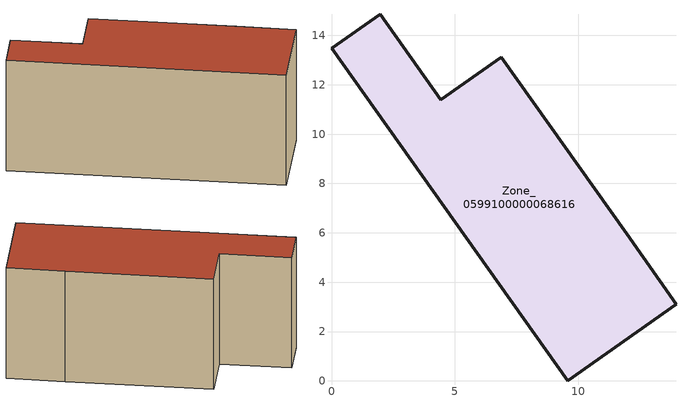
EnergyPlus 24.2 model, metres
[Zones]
Zone_0599100000068616
 floor ground (C_G): 9.57,0 0,13.47 1.97,14.86 4.42,11.38 6.88,13.11 11.96,5.97 13.96,3.1 z0
 wall outside (C_F): 4.42,11.38 1.97,14.86 0,13.47 9.57,0 13.96,3.1 11.96,5.97 6.88,13.11 4.42,11.38 z0:7.46
 roof outside (C_R): 11.96,5.97 6.88,13.11 4.42,11.38 1.97,14.86 0,13.47 9.57,0 13.96,3.1 z7.46
[BUILDING]
Pand.0599100000068616: North Axis=0; Terrain=City; Loads Convergence Tolerance Value=0.04; Temperature Convergence Tolerance Value=0.4; Solar Distribution=FullExterior; Maximum Number of Warmup Days=25; Minimum Number of Warmup Days=1
[Site:Location]
Rotterdam.The.Hague.AP_ZH_NLD Design_Conditions: Latitude=51.96; Longitude=4.45; Time Zone=1; Elevation=-4.5
[SITE:GROUNDTEMPERATURE:BUILDINGSURFACE]
18, 18, 18, 18, 18, 18, 18, 18, 18, 18, 18, 18
[MATERIAL] Thermal Absorptance=0.9; Solar Absorptance=0.7; Visible Absorptance=0.7
Name | Roughness | Thickness | Conductivity | Density | Specific Heat
G.TI.1975-1991 | MediumSmooth | 0.15 | 0.288461 | 540 | 1210
F.TI.1975-1991 | Rough | 0.3 | 0.230769 | 1920 | 840
R.TI.1975-1991 | MediumRough | 0.2 | 0.153846 | 1500 | 1000
[CONSTRUCTION]
C_G: G.TI.1975-1991
C_F: F.TI.1975-1991
C_R: R.TI.1975-1991
[ZONE]
Zone_0599100000068616: Type=1; Multiplier=1; Ceiling Height=Autocalculate; Volume=Autocalculate; Floor Area=autocalculate; Part of Total Floor Area=Yes
[ZONEINFILTRATION:DESIGNFLOWRATE]
Infil_Zone_0599100000068616: Zone or ZoneList or Space or SpaceList=Zone_0599100000068616; Schedule=AlwaysOn; Design Flow Rate Calculation Method=Flow/Area; Flow Rate per Floor Area=0.003; Constant Term Coefficient=1; Temperature Term Coefficient=0; Velocity Term Coefficient=0; Velocity Squared Term Coefficient=0
[HVACTEMPLATE:ZONE:IDEALLOADSAIRSYSTEM]
Zone_0599100000068616: Maximum Heating Supply Air Temperature=50; Minimum Cooling Supply Air Temperature=13; Maximum Heating Supply Air Humidity Ratio=0.0156; Minimum Cooling Supply Air Humidity Ratio=0.0077; Heating Limit=NoLimit; Cooling Limit=NoLimit; Dehumidification Control Type=ConstantSensibleHeatRatio; Cooling Sensible Heat Ratio=0.7; Dehumidification Setpoint=60; Humidification Control Type=None; Humidification Setpoint=30; Outdoor Air Method=None; Outdoor Air Flow Rate per Person=0.00944; Outdoor Air Flow Rate per Zone Floor Area=0; Outdoor Air Flow Rate per Zone=0; Demand Controlled Ventilation Type=None; Outdoor Air Economizer Type=NoEconomizer; Heat Recovery Type=None; Sensible Heat Recovery Effectiveness=0.7; Latent Heat Recovery Effectiveness=0.65
[ZONECONTROL:THERMOSTAT]
ThermostatControl_Zone_0599100000068616: Zone or ZoneList=Zone_0599100000068616; Control Type Schedule=DualSetpointControlType; Control 1=Thermostat_Zone_0599100000068616; Temperature Difference Between Cutout And Setpoint=0
[THERMOSTATSETPOINT:DUALSETPOINT]
Thermostat_Zone_0599100000068616: Heating Setpoint Temperature Schedule=HeatingSetpoint_Zone_0599100000068616; Cooling Setpoint Temperature Schedule=CoolingSetpoint_Zone_0599100000068616
[SCHEDULE:COMPACT]
HeatingSetpoint_Zone_0599100000068616: Through: 12/31, For: AllDays, Until: 24:00, 21
CoolingSetpoint_Zone_0599100000068616: Through: 12/31, For: AllDays, Until: 24:00, 24
DualSetpointControlType: Through: 12/31, For: AllDays, Until: 24:00, 4
AlwaysOn: Through: 12/31, For: AllDays, Until: 24:00, 1
